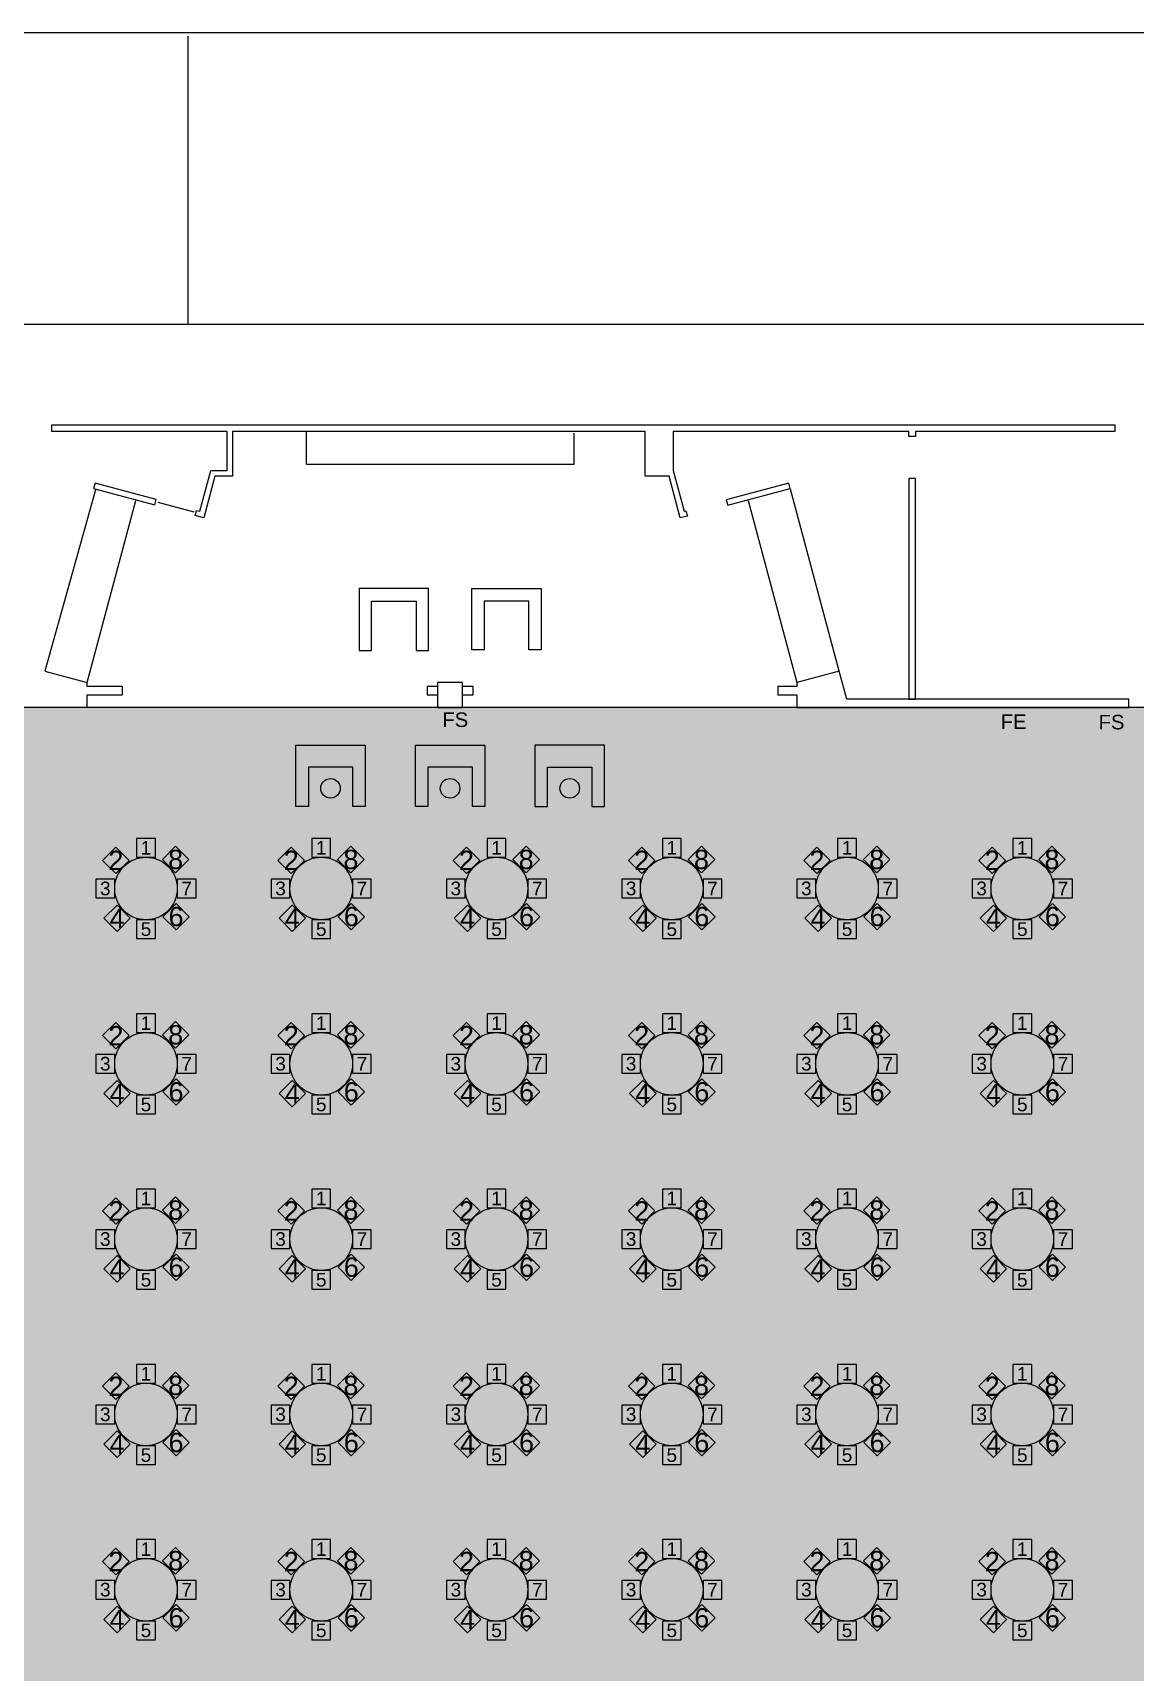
# Model space of a CAD drawing. Header units: feet. Extents: x 280 to 544, y 563 to 815.
# Drawn here: x 343.4 to 431.5, y 683.8 to 814.8 of the extents above; entities that cross this region are included whole.
import ezdxf
from ezdxf.enums import TextEntityAlignment as Align

# ---------------------------------------------------------------- set-up
doc = ezdxf.new("R2010")
doc.units = ezdxf.units.FT
doc.header["$MEASUREMENT"] = 0
for name, color, linetype in [('[labels]', 7, 'Continuous'), ('Background', 7, 'Continuous'), ('Border', 7, 'Continuous'), ('Building', 7, 'Continuous'), ('Layer 1', 7, 'Continuous')]:
    doc.layers.add(name, color=color, linetype=linetype)
doc.styles.add('Arial', font='Arial.ttf')

msp = doc.modelspace()

# ---------------------------------------------------------------- hatches: boundary and pattern name
at = {"layer": 'Background', "lineweight": 0, "true_color": 0xe6e6e6, "transparency": 33554687}
h = msp.add_hatch(color=254, dxfattribs=at)
h.dxf.hatch_style = 1
h.paths.add_polyline_path([(491.79, 760.88), (310.54, 760.88), (310.54, 592.71), (491.79, 592.71)])
at = {"layer": 'Layer 1', "lineweight": 0, "true_color": 0xd5a6bd, "transparency": 33554687}
h = msp.add_hatch(color=9, dxfattribs=at)
edge = h.paths.add_edge_path(flags=0)
edge.add_ellipse((352.46, 746.42), major_axis=(2.5, 0), ratio=1, start_angle=0.0057, end_angle=360, ccw=False)
edge.add_line((354.96, 746.42), (354.96, 746.42))
h = msp.add_hatch(color=9, dxfattribs=at)
edge = h.paths.add_edge_path(flags=0)
edge.add_ellipse((366.46, 746.42), major_axis=(2.5, 0), ratio=1, start_angle=0.0057, end_angle=360, ccw=False)
edge.add_line((368.96, 746.42), (368.96, 746.42))
h = msp.add_hatch(color=9, dxfattribs=at)
edge = h.paths.add_edge_path(flags=0)
edge.add_ellipse((380.46, 746.42), major_axis=(2.5, 0), ratio=1, start_angle=0.0057, end_angle=360, ccw=False)
edge.add_line((382.96, 746.42), (382.96, 746.42))
h = msp.add_hatch(color=9, dxfattribs=at)
edge = h.paths.add_edge_path(flags=0)
edge.add_ellipse((394.46, 746.42), major_axis=(2.5, 0), ratio=1, start_angle=0.0057, end_angle=360, ccw=False)
edge.add_line((396.96, 746.42), (396.96, 746.42))
h = msp.add_hatch(color=9, dxfattribs=at)
edge = h.paths.add_edge_path(flags=0)
edge.add_ellipse((408.46, 746.42), major_axis=(2.5, 0), ratio=1, start_angle=0.0057, end_angle=360, ccw=False)
edge.add_line((410.96, 746.42), (410.96, 746.42))
h = msp.add_hatch(color=9, dxfattribs=at)
edge = h.paths.add_edge_path(flags=0)
edge.add_ellipse((422.46, 746.42), major_axis=(2.5, 0), ratio=1, start_angle=0.0057, end_angle=360, ccw=False)
edge.add_line((424.96, 746.42), (424.96, 746.42))
h = msp.add_hatch(color=9, dxfattribs=at)
edge = h.paths.add_edge_path(flags=0)
edge.add_ellipse((352.46, 732.42), major_axis=(2.5, 0), ratio=1, start_angle=0.0057, end_angle=360, ccw=False)
edge.add_line((354.96, 732.42), (354.96, 732.42))
h = msp.add_hatch(color=9, dxfattribs=at)
edge = h.paths.add_edge_path(flags=0)
edge.add_ellipse((366.46, 732.42), major_axis=(2.5, 0), ratio=1, start_angle=0.0057, end_angle=360, ccw=False)
edge.add_line((368.96, 732.42), (368.96, 732.42))
h = msp.add_hatch(color=9, dxfattribs=at)
edge = h.paths.add_edge_path(flags=0)
edge.add_ellipse((380.46, 732.42), major_axis=(2.5, 0), ratio=1, start_angle=0.0057, end_angle=360, ccw=False)
edge.add_line((382.96, 732.42), (382.96, 732.42))
h = msp.add_hatch(color=9, dxfattribs=at)
edge = h.paths.add_edge_path(flags=0)
edge.add_ellipse((394.46, 732.42), major_axis=(2.5, 0), ratio=1, start_angle=0.0057, end_angle=360, ccw=False)
edge.add_line((396.96, 732.42), (396.96, 732.42))
h = msp.add_hatch(color=9, dxfattribs=at)
edge = h.paths.add_edge_path(flags=0)
edge.add_ellipse((408.46, 732.42), major_axis=(2.5, 0), ratio=1, start_angle=0.0057, end_angle=360, ccw=False)
edge.add_line((410.96, 732.42), (410.96, 732.42))
h = msp.add_hatch(color=9, dxfattribs=at)
edge = h.paths.add_edge_path(flags=0)
edge.add_ellipse((422.46, 732.42), major_axis=(2.5, 0), ratio=1, start_angle=0.0057, end_angle=360, ccw=False)
edge.add_line((424.96, 732.42), (424.96, 732.42))
h = msp.add_hatch(color=9, dxfattribs=at)
edge = h.paths.add_edge_path(flags=0)
edge.add_ellipse((352.46, 718.42), major_axis=(2.5, 0), ratio=1, start_angle=0.0057, end_angle=360, ccw=False)
edge.add_line((354.96, 718.42), (354.96, 718.42))
h = msp.add_hatch(color=9, dxfattribs=at)
edge = h.paths.add_edge_path(flags=0)
edge.add_ellipse((366.46, 718.42), major_axis=(2.5, 0), ratio=1, start_angle=0.0057, end_angle=360, ccw=False)
edge.add_line((368.96, 718.42), (368.96, 718.42))
h = msp.add_hatch(color=9, dxfattribs=at)
edge = h.paths.add_edge_path(flags=0)
edge.add_ellipse((380.46, 718.42), major_axis=(2.5, 0), ratio=1, start_angle=0.0057, end_angle=360, ccw=False)
edge.add_line((382.96, 718.42), (382.96, 718.42))
h = msp.add_hatch(color=9, dxfattribs=at)
edge = h.paths.add_edge_path(flags=0)
edge.add_ellipse((394.46, 718.42), major_axis=(2.5, 0), ratio=1, start_angle=0.0057, end_angle=360, ccw=False)
edge.add_line((396.96, 718.42), (396.96, 718.42))
h = msp.add_hatch(color=9, dxfattribs=at)
edge = h.paths.add_edge_path(flags=0)
edge.add_ellipse((408.46, 718.42), major_axis=(2.5, 0), ratio=1, start_angle=0.0057, end_angle=360, ccw=False)
edge.add_line((410.96, 718.42), (410.96, 718.42))
h = msp.add_hatch(color=9, dxfattribs=at)
edge = h.paths.add_edge_path(flags=0)
edge.add_ellipse((422.46, 718.42), major_axis=(2.5, 0), ratio=1, start_angle=0.0057, end_angle=360, ccw=False)
edge.add_line((424.96, 718.42), (424.96, 718.42))
h = msp.add_hatch(color=9, dxfattribs=at)
edge = h.paths.add_edge_path(flags=0)
edge.add_ellipse((352.46, 704.42), major_axis=(2.5, 0), ratio=1, start_angle=0.0057, end_angle=360, ccw=False)
edge.add_line((354.96, 704.42), (354.96, 704.42))
h = msp.add_hatch(color=9, dxfattribs=at)
edge = h.paths.add_edge_path(flags=0)
edge.add_ellipse((366.46, 704.42), major_axis=(2.5, 0), ratio=1, start_angle=0.0057, end_angle=360, ccw=False)
edge.add_line((368.96, 704.42), (368.96, 704.42))
h = msp.add_hatch(color=9, dxfattribs=at)
edge = h.paths.add_edge_path(flags=0)
edge.add_ellipse((380.46, 704.42), major_axis=(2.5, 0), ratio=1, start_angle=0.0057, end_angle=360, ccw=False)
edge.add_line((382.96, 704.42), (382.96, 704.42))
h = msp.add_hatch(color=9, dxfattribs=at)
edge = h.paths.add_edge_path(flags=0)
edge.add_ellipse((394.46, 704.42), major_axis=(2.5, 0), ratio=1, start_angle=0.0057, end_angle=360, ccw=False)
edge.add_line((396.96, 704.42), (396.96, 704.42))
h = msp.add_hatch(color=9, dxfattribs=at)
edge = h.paths.add_edge_path(flags=0)
edge.add_ellipse((408.46, 704.42), major_axis=(2.5, 0), ratio=1, start_angle=0.0057, end_angle=360, ccw=False)
edge.add_line((410.96, 704.42), (410.96, 704.42))
h = msp.add_hatch(color=9, dxfattribs=at)
edge = h.paths.add_edge_path(flags=0)
edge.add_ellipse((422.46, 704.42), major_axis=(2.5, 0), ratio=1, start_angle=0.0057, end_angle=360, ccw=False)
edge.add_line((424.96, 704.42), (424.96, 704.42))
h = msp.add_hatch(color=9, dxfattribs=at)
edge = h.paths.add_edge_path(flags=0)
edge.add_ellipse((352.46, 690.42), major_axis=(2.5, 0), ratio=1, start_angle=0.0057, end_angle=360, ccw=False)
edge.add_line((354.96, 690.42), (354.96, 690.42))
h = msp.add_hatch(color=9, dxfattribs=at)
edge = h.paths.add_edge_path(flags=0)
edge.add_ellipse((366.46, 690.42), major_axis=(2.5, 0), ratio=1, start_angle=0.0057, end_angle=360, ccw=False)
edge.add_line((368.96, 690.42), (368.96, 690.42))
h = msp.add_hatch(color=9, dxfattribs=at)
edge = h.paths.add_edge_path(flags=0)
edge.add_ellipse((380.46, 690.42), major_axis=(2.5, 0), ratio=1, start_angle=0.0057, end_angle=360, ccw=False)
edge.add_line((382.96, 690.42), (382.96, 690.42))
h = msp.add_hatch(color=9, dxfattribs=at)
edge = h.paths.add_edge_path(flags=0)
edge.add_ellipse((394.46, 690.42), major_axis=(2.5, 0), ratio=1, start_angle=0.0057, end_angle=360, ccw=False)
edge.add_line((396.96, 690.42), (396.96, 690.42))
h = msp.add_hatch(color=9, dxfattribs=at)
edge = h.paths.add_edge_path(flags=0)
edge.add_ellipse((408.46, 690.42), major_axis=(2.5, 0), ratio=1, start_angle=0.0057, end_angle=360, ccw=False)
edge.add_line((410.96, 690.42), (410.96, 690.42))
h = msp.add_hatch(color=9, dxfattribs=at)
edge = h.paths.add_edge_path(flags=0)
edge.add_ellipse((422.46, 690.42), major_axis=(2.5, 0), ratio=1, start_angle=0.0057, end_angle=360, ccw=False)
edge.add_line((424.96, 690.42), (424.96, 690.42))

# ---------------------------------------------------------------- linework, layer by layer
at = {"layer": 'Background', "color": 254, "lineweight": 0, "true_color": 0xe6e6e6, "transparency": 33554687}
msp.add_lwpolyline([(491.79, 760.88), (310.54, 760.88), (310.54, 592.71), (491.79, 592.71)], close=True, dxfattribs=at)
at = {"layer": 'Background', "color": 254, "lineweight": 25, "true_color": 0xe6e6e6}
msp.add_lwpolyline([(491.79, 760.88), (310.54, 760.88), (310.54, 592.71), (491.79, 592.71)], close=True, dxfattribs=at)
at = {"layer": 'Border', "color": 18, "lineweight": 25, "true_color": 0x000000}
msp.add_lwpolyline([(279.85, 562.76), (543.85, 562.76), (543.85, 814.76), (279.85, 814.76)], close=True, dxfattribs=at)
for points in [[(355.82, 791.48), (355.82, 814.48)], [(279.88, 791.49), (542.88, 791.49)]]:
    msp.add_lwpolyline(points, dxfattribs=at)
at = {"layer": 'Building', "color": 18, "lineweight": 25, "true_color": 0x000000}
for points in [[(356.5, 776.62), (356.76, 776.55), (357.63, 779.79), (358.94, 779.79), (358.94, 782.92), (344.93, 782.92), (344.93, 783.46), (429.85, 783.46), (429.85, 782.92), (413.94, 782.92), (413.94, 782.51), (413.4, 782.51), (413.4, 782.92), (394.58, 782.92), (394.58, 779.79), (395.45, 776.55), (395.59, 776.59), (395.71, 776.16)], [(395.71, 776.16), (395.14, 776.01), (394.24, 779.35), (392.34, 779.35), (392.34, 782.92), (359.37, 782.92), (359.37, 779.35), (357.97, 779.35), (357.07, 776.01), (356.38, 776.2), (356.5, 776.62)], [(365.27, 780.3), (365.27, 782.92)], [(386.63, 782.79), (386.63, 780.29), (365.27, 780.29)], [(348.42, 778.26), (344.38, 763.79), (347.75, 762.88)], [(402.92, 761.88), (404.46, 761.88), (404.46, 760.88), (430.96, 760.88), (430.96, 761.55), (408.44, 761.55), (407.84, 763.79), (403.95, 778.31)], [(347.75, 760.88), (347.75, 761.88), (350.59, 761.88), (350.59, 762.55), (347.75, 762.55), (347.75, 762.88), (351.64, 777.4)], [(353.4, 777.28), (356.29, 776.5)], [(400.57, 777.4), (404.46, 762.88), (404.46, 762.55), (402.92, 762.55), (402.92, 761.88)], [(374.03, 769.38), (374.03, 765.43), (375.03, 765.43), (375.03, 770.38), (369.48, 770.38), (369.48, 765.43), (370.48, 765.43), (370.48, 769.38), (374.04, 769.38)], [(379.48, 769.38), (379.48, 765.48), (378.48, 765.48), (378.48, 770.38), (384.03, 770.38), (384.03, 765.48), (383.03, 765.48), (383.03, 769.38), (379.47, 769.38)], [(407.84, 763.79), (404.46, 762.88)], [(375.75, 762.55), (374.92, 762.55), (374.92, 761.88), (375.75, 761.88)], [(377.75, 761.88), (378.59, 761.88), (378.59, 762.55), (377.75, 762.55)]]:
    msp.add_lwpolyline(points, dxfattribs=at)
for points in [[(413.4, 779.17), (413.4, 761.55), (413.94, 761.55), (413.94, 779.17)], [(348.39, 778.79), (348.28, 778.37), (353.16, 777.06), (353.28, 777.48)], [(403.82, 778.79), (398.81, 777.45), (398.93, 777.03), (403.93, 778.37)], [(375.75, 762.88), (375.75, 760.88), (377.75, 760.88), (377.75, 762.88)], [(365.43, 752.98), (364.43, 752.98), (364.43, 757.88), (369.98, 757.88), (369.98, 752.98), (368.98, 752.98), (368.98, 756.12), (365.43, 756.12)], [(373.98, 757.88), (379.53, 757.88), (379.53, 752.98), (378.53, 752.98), (378.53, 756.12), (374.98, 756.12), (374.98, 752.98), (373.98, 752.98)], [(388.08, 756.12), (388.08, 752.98), (389.08, 752.98), (389.08, 757.88), (383.53, 757.88), (383.53, 752.98), (384.53, 752.98), (384.53, 756.12)]]:
    msp.add_lwpolyline(points, close=True, dxfattribs=at)
for centre in [(367.2, 754.42), (376.75, 754.42), (386.31, 754.42)]:
    msp.add_circle(centre, 0.781, dxfattribs=at)
at = {"layer": 'Layer 1', "color": 18, "lineweight": 25, "true_color": 0x000000}
for points in [[(353.21, 750.42), (351.71, 750.42), (351.71, 748.92), (353.21, 748.92)], [(367.21, 750.42), (365.71, 750.42), (365.71, 748.92), (367.21, 748.92)], [(381.21, 750.42), (379.71, 750.42), (379.71, 748.92), (381.21, 748.92)], [(395.21, 750.42), (393.71, 750.42), (393.71, 748.92), (395.21, 748.92)], [(409.21, 750.42), (407.71, 750.42), (407.71, 748.92), (409.21, 748.92)], [(423.21, 750.42), (421.71, 750.42), (421.71, 748.92), (423.21, 748.92)], [(351.12, 748.67), (350.06, 749.73), (349, 748.67), (350.06, 747.61)], [(354.83, 749.79), (353.77, 748.73), (354.83, 747.67), (355.89, 748.73)], [(365.12, 748.67), (364.06, 749.73), (363, 748.67), (364.06, 747.61)], [(368.83, 749.79), (367.77, 748.73), (368.83, 747.67), (369.89, 748.73)], [(379.12, 748.67), (378.06, 749.73), (377, 748.67), (378.06, 747.61)], [(382.83, 749.79), (381.77, 748.73), (382.83, 747.67), (383.89, 748.73)], [(393.12, 748.67), (392.06, 749.73), (391, 748.67), (392.06, 747.61)], [(396.83, 749.79), (395.77, 748.73), (396.83, 747.67), (397.89, 748.73)], [(407.12, 748.67), (406.06, 749.73), (405, 748.67), (406.06, 747.61)], [(410.83, 749.79), (409.77, 748.73), (410.83, 747.67), (411.89, 748.73)], [(421.12, 748.67), (420.06, 749.73), (419, 748.67), (420.06, 747.61)], [(424.83, 749.79), (423.77, 748.73), (424.83, 747.67), (425.89, 748.73)], [(349.96, 747.17), (348.46, 747.17), (348.46, 745.67), (349.96, 745.67)], [(356.46, 747.17), (354.96, 747.17), (354.96, 745.67), (356.46, 745.67)], [(363.96, 747.17), (362.46, 747.17), (362.46, 745.67), (363.96, 745.67)], [(370.46, 747.17), (368.96, 747.17), (368.96, 745.67), (370.46, 745.67)], [(377.96, 747.17), (376.46, 747.17), (376.46, 745.67), (377.96, 745.67)], [(384.46, 747.17), (382.96, 747.17), (382.96, 745.67), (384.46, 745.67)], [(391.96, 747.17), (390.46, 747.17), (390.46, 745.67), (391.96, 745.67)], [(398.46, 747.17), (396.96, 747.17), (396.96, 745.67), (398.46, 745.67)], [(405.96, 747.17), (404.46, 747.17), (404.46, 745.67), (405.96, 745.67)], [(412.46, 747.17), (410.96, 747.17), (410.96, 745.67), (412.46, 745.67)], [(419.96, 747.17), (418.46, 747.17), (418.46, 745.67), (419.96, 745.67)], [(426.46, 747.17), (424.96, 747.17), (424.96, 745.67), (426.46, 745.67)], [(350.15, 745.1), (349.09, 744.04), (350.15, 742.98), (351.21, 744.04)], [(355.92, 744.17), (354.86, 745.23), (353.8, 744.17), (354.86, 743.11)], [(364.15, 745.1), (363.09, 744.04), (364.15, 742.98), (365.21, 744.04)], [(369.92, 744.17), (368.86, 745.23), (367.8, 744.17), (368.86, 743.11)], [(378.15, 745.1), (377.09, 744.04), (378.15, 742.98), (379.21, 744.04)], [(383.92, 744.17), (382.86, 745.23), (381.8, 744.17), (382.86, 743.11)], [(392.15, 745.1), (391.09, 744.04), (392.15, 742.98), (393.21, 744.04)], [(397.92, 744.17), (396.86, 745.23), (395.8, 744.17), (396.86, 743.11)], [(406.15, 745.1), (405.09, 744.04), (406.15, 742.98), (407.21, 744.04)], [(411.92, 744.17), (410.86, 745.23), (409.8, 744.17), (410.86, 743.11)], [(420.15, 745.1), (419.09, 744.04), (420.15, 742.98), (421.21, 744.04)], [(425.92, 744.17), (424.86, 745.23), (423.8, 744.17), (424.86, 743.11)], [(353.21, 743.92), (351.71, 743.92), (351.71, 742.42), (353.21, 742.42)], [(367.21, 743.92), (365.71, 743.92), (365.71, 742.42), (367.21, 742.42)], [(381.21, 743.92), (379.71, 743.92), (379.71, 742.42), (381.21, 742.42)], [(395.21, 743.92), (393.71, 743.92), (393.71, 742.42), (395.21, 742.42)], [(409.21, 743.92), (407.71, 743.92), (407.71, 742.42), (409.21, 742.42)], [(423.21, 743.92), (421.71, 743.92), (421.71, 742.42), (423.21, 742.42)], [(353.21, 736.42), (351.71, 736.42), (351.71, 734.92), (353.21, 734.92)], [(367.21, 736.42), (365.71, 736.42), (365.71, 734.92), (367.21, 734.92)], [(381.21, 736.42), (379.71, 736.42), (379.71, 734.92), (381.21, 734.92)], [(395.21, 736.42), (393.71, 736.42), (393.71, 734.92), (395.21, 734.92)], [(409.21, 736.42), (407.71, 736.42), (407.71, 734.92), (409.21, 734.92)], [(423.21, 736.42), (421.71, 736.42), (421.71, 734.92), (423.21, 734.92)], [(351.12, 734.67), (350.06, 735.73), (349, 734.67), (350.06, 733.61)], [(354.83, 735.79), (353.77, 734.73), (354.83, 733.67), (355.89, 734.73)], [(365.12, 734.67), (364.06, 735.73), (363, 734.67), (364.06, 733.61)], [(368.83, 735.79), (367.77, 734.73), (368.83, 733.67), (369.89, 734.73)], [(379.12, 734.67), (378.06, 735.73), (377, 734.67), (378.06, 733.61)], [(382.83, 735.79), (381.77, 734.73), (382.83, 733.67), (383.89, 734.73)], [(393.12, 734.67), (392.06, 735.73), (391, 734.67), (392.06, 733.61)], [(396.83, 735.79), (395.77, 734.73), (396.83, 733.67), (397.89, 734.73)], [(407.12, 734.67), (406.06, 735.73), (405, 734.67), (406.06, 733.61)], [(410.83, 735.79), (409.77, 734.73), (410.83, 733.67), (411.89, 734.73)], [(421.12, 734.67), (420.06, 735.73), (419, 734.67), (420.06, 733.61)], [(424.83, 735.79), (423.77, 734.73), (424.83, 733.67), (425.89, 734.73)], [(349.96, 733.17), (348.46, 733.17), (348.46, 731.67), (349.96, 731.67)], [(356.46, 733.17), (354.96, 733.17), (354.96, 731.67), (356.46, 731.67)], [(363.96, 733.17), (362.46, 733.17), (362.46, 731.67), (363.96, 731.67)], [(370.46, 733.17), (368.96, 733.17), (368.96, 731.67), (370.46, 731.67)], [(377.96, 733.17), (376.46, 733.17), (376.46, 731.67), (377.96, 731.67)], [(384.46, 733.17), (382.96, 733.17), (382.96, 731.67), (384.46, 731.67)], [(391.96, 733.17), (390.46, 733.17), (390.46, 731.67), (391.96, 731.67)], [(398.46, 733.17), (396.96, 733.17), (396.96, 731.67), (398.46, 731.67)], [(405.96, 733.17), (404.46, 733.17), (404.46, 731.67), (405.96, 731.67)], [(412.46, 733.17), (410.96, 733.17), (410.96, 731.67), (412.46, 731.67)], [(419.96, 733.17), (418.46, 733.17), (418.46, 731.67), (419.96, 731.67)], [(426.46, 733.17), (424.96, 733.17), (424.96, 731.67), (426.46, 731.67)], [(350.15, 731.1), (349.09, 730.04), (350.15, 728.98), (351.21, 730.04)], [(355.92, 730.17), (354.86, 731.23), (353.8, 730.17), (354.86, 729.11)], [(364.15, 731.1), (363.09, 730.04), (364.15, 728.98), (365.21, 730.04)], [(369.92, 730.17), (368.86, 731.23), (367.8, 730.17), (368.86, 729.11)], [(378.15, 731.1), (377.09, 730.04), (378.15, 728.98), (379.21, 730.04)], [(383.92, 730.17), (382.86, 731.23), (381.8, 730.17), (382.86, 729.11)], [(392.15, 731.1), (391.09, 730.04), (392.15, 728.98), (393.21, 730.04)], [(397.92, 730.17), (396.86, 731.23), (395.8, 730.17), (396.86, 729.11)], [(406.15, 731.1), (405.09, 730.04), (406.15, 728.98), (407.21, 730.04)], [(411.92, 730.17), (410.86, 731.23), (409.8, 730.17), (410.86, 729.11)], [(420.15, 731.1), (419.09, 730.04), (420.15, 728.98), (421.21, 730.04)], [(425.92, 730.17), (424.86, 731.23), (423.8, 730.17), (424.86, 729.11)], [(353.21, 729.92), (351.71, 729.92), (351.71, 728.42), (353.21, 728.42)], [(367.21, 729.92), (365.71, 729.92), (365.71, 728.42), (367.21, 728.42)], [(381.21, 729.92), (379.71, 729.92), (379.71, 728.42), (381.21, 728.42)], [(395.21, 729.92), (393.71, 729.92), (393.71, 728.42), (395.21, 728.42)], [(409.21, 729.92), (407.71, 729.92), (407.71, 728.42), (409.21, 728.42)], [(423.21, 729.92), (421.71, 729.92), (421.71, 728.42), (423.21, 728.42)], [(351.12, 720.67), (350.06, 721.73), (349, 720.67), (350.06, 719.61)], [(353.21, 722.42), (351.71, 722.42), (351.71, 720.92), (353.21, 720.92)], [(354.83, 721.79), (353.77, 720.73), (354.83, 719.67), (355.89, 720.73)], [(365.12, 720.67), (364.06, 721.73), (363, 720.67), (364.06, 719.61)], [(367.21, 722.42), (365.71, 722.42), (365.71, 720.92), (367.21, 720.92)], [(368.83, 721.79), (367.77, 720.73), (368.83, 719.67), (369.89, 720.73)], [(379.12, 720.67), (378.06, 721.73), (377, 720.67), (378.06, 719.61)], [(381.21, 722.42), (379.71, 722.42), (379.71, 720.92), (381.21, 720.92)], [(382.83, 721.79), (381.77, 720.73), (382.83, 719.67), (383.89, 720.73)], [(393.12, 720.67), (392.06, 721.73), (391, 720.67), (392.06, 719.61)], [(395.21, 722.42), (393.71, 722.42), (393.71, 720.92), (395.21, 720.92)], [(396.83, 721.79), (395.77, 720.73), (396.83, 719.67), (397.89, 720.73)], [(407.12, 720.67), (406.06, 721.73), (405, 720.67), (406.06, 719.61)], [(409.21, 722.42), (407.71, 722.42), (407.71, 720.92), (409.21, 720.92)], [(410.83, 721.79), (409.77, 720.73), (410.83, 719.67), (411.89, 720.73)], [(421.12, 720.67), (420.06, 721.73), (419, 720.67), (420.06, 719.61)], [(423.21, 722.42), (421.71, 722.42), (421.71, 720.92), (423.21, 720.92)], [(424.83, 721.79), (423.77, 720.73), (424.83, 719.67), (425.89, 720.73)], [(349.96, 719.17), (348.46, 719.17), (348.46, 717.67), (349.96, 717.67)], [(356.46, 719.17), (354.96, 719.17), (354.96, 717.67), (356.46, 717.67)], [(363.96, 719.17), (362.46, 719.17), (362.46, 717.67), (363.96, 717.67)], [(370.46, 719.17), (368.96, 719.17), (368.96, 717.67), (370.46, 717.67)], [(377.96, 719.17), (376.46, 719.17), (376.46, 717.67), (377.96, 717.67)], [(384.46, 719.17), (382.96, 719.17), (382.96, 717.67), (384.46, 717.67)], [(391.96, 719.17), (390.46, 719.17), (390.46, 717.67), (391.96, 717.67)], [(398.46, 719.17), (396.96, 719.17), (396.96, 717.67), (398.46, 717.67)], [(405.96, 719.17), (404.46, 719.17), (404.46, 717.67), (405.96, 717.67)], [(412.46, 719.17), (410.96, 719.17), (410.96, 717.67), (412.46, 717.67)], [(419.96, 719.17), (418.46, 719.17), (418.46, 717.67), (419.96, 717.67)], [(426.46, 719.17), (424.96, 719.17), (424.96, 717.67), (426.46, 717.67)], [(350.15, 717.1), (349.09, 716.04), (350.15, 714.98), (351.21, 716.04)], [(355.92, 716.17), (354.86, 717.23), (353.8, 716.17), (354.86, 715.11)], [(364.15, 717.1), (363.09, 716.04), (364.15, 714.98), (365.21, 716.04)], [(369.92, 716.17), (368.86, 717.23), (367.8, 716.17), (368.86, 715.11)], [(378.15, 717.1), (377.09, 716.04), (378.15, 714.98), (379.21, 716.04)], [(383.92, 716.17), (382.86, 717.23), (381.8, 716.17), (382.86, 715.11)], [(392.15, 717.1), (391.09, 716.04), (392.15, 714.98), (393.21, 716.04)], [(397.92, 716.17), (396.86, 717.23), (395.8, 716.17), (396.86, 715.11)], [(406.15, 717.1), (405.09, 716.04), (406.15, 714.98), (407.21, 716.04)], [(411.92, 716.17), (410.86, 717.23), (409.8, 716.17), (410.86, 715.11)], [(420.15, 717.1), (419.09, 716.04), (420.15, 714.98), (421.21, 716.04)], [(425.92, 716.17), (424.86, 717.23), (423.8, 716.17), (424.86, 715.11)], [(353.21, 715.92), (351.71, 715.92), (351.71, 714.42), (353.21, 714.42)], [(367.21, 715.92), (365.71, 715.92), (365.71, 714.42), (367.21, 714.42)], [(381.21, 715.92), (379.71, 715.92), (379.71, 714.42), (381.21, 714.42)], [(395.21, 715.92), (393.71, 715.92), (393.71, 714.42), (395.21, 714.42)], [(409.21, 715.92), (407.71, 715.92), (407.71, 714.42), (409.21, 714.42)], [(423.21, 715.92), (421.71, 715.92), (421.71, 714.42), (423.21, 714.42)], [(353.21, 708.42), (351.71, 708.42), (351.71, 706.92), (353.21, 706.92)], [(367.21, 708.42), (365.71, 708.42), (365.71, 706.92), (367.21, 706.92)], [(381.21, 708.42), (379.71, 708.42), (379.71, 706.92), (381.21, 706.92)], [(395.21, 708.42), (393.71, 708.42), (393.71, 706.92), (395.21, 706.92)], [(409.21, 708.42), (407.71, 708.42), (407.71, 706.92), (409.21, 706.92)], [(423.21, 708.42), (421.71, 708.42), (421.71, 706.92), (423.21, 706.92)], [(351.12, 706.67), (350.06, 707.73), (349, 706.67), (350.06, 705.61)], [(354.83, 707.79), (353.77, 706.73), (354.83, 705.67), (355.89, 706.73)], [(365.12, 706.67), (364.06, 707.73), (363, 706.67), (364.06, 705.61)], [(368.83, 707.79), (367.77, 706.73), (368.83, 705.67), (369.89, 706.73)], [(379.12, 706.67), (378.06, 707.73), (377, 706.67), (378.06, 705.61)], [(382.83, 707.79), (381.77, 706.73), (382.83, 705.67), (383.89, 706.73)], [(393.12, 706.67), (392.06, 707.73), (391, 706.67), (392.06, 705.61)], [(396.83, 707.79), (395.77, 706.73), (396.83, 705.67), (397.89, 706.73)], [(407.12, 706.67), (406.06, 707.73), (405, 706.67), (406.06, 705.61)], [(410.83, 707.79), (409.77, 706.73), (410.83, 705.67), (411.89, 706.73)], [(421.12, 706.67), (420.06, 707.73), (419, 706.67), (420.06, 705.61)], [(424.83, 707.79), (423.77, 706.73), (424.83, 705.67), (425.89, 706.73)], [(349.96, 705.17), (348.46, 705.17), (348.46, 703.67), (349.96, 703.67)], [(356.46, 705.17), (354.96, 705.17), (354.96, 703.67), (356.46, 703.67)], [(363.96, 705.17), (362.46, 705.17), (362.46, 703.67), (363.96, 703.67)], [(370.46, 705.17), (368.96, 705.17), (368.96, 703.67), (370.46, 703.67)], [(377.96, 705.17), (376.46, 705.17), (376.46, 703.67), (377.96, 703.67)], [(384.46, 705.17), (382.96, 705.17), (382.96, 703.67), (384.46, 703.67)], [(391.96, 705.17), (390.46, 705.17), (390.46, 703.67), (391.96, 703.67)], [(398.46, 705.17), (396.96, 705.17), (396.96, 703.67), (398.46, 703.67)], [(405.96, 705.17), (404.46, 705.17), (404.46, 703.67), (405.96, 703.67)], [(412.46, 705.17), (410.96, 705.17), (410.96, 703.67), (412.46, 703.67)], [(419.96, 705.17), (418.46, 705.17), (418.46, 703.67), (419.96, 703.67)], [(426.46, 705.17), (424.96, 705.17), (424.96, 703.67), (426.46, 703.67)], [(350.15, 703.1), (349.09, 702.04), (350.15, 700.98), (351.21, 702.04)], [(355.92, 702.17), (354.86, 703.23), (353.8, 702.17), (354.86, 701.11)], [(364.15, 703.1), (363.09, 702.04), (364.15, 700.98), (365.21, 702.04)], [(369.92, 702.17), (368.86, 703.23), (367.8, 702.17), (368.86, 701.11)], [(378.15, 703.1), (377.09, 702.04), (378.15, 700.98), (379.21, 702.04)], [(383.92, 702.17), (382.86, 703.23), (381.8, 702.17), (382.86, 701.11)], [(392.15, 703.1), (391.09, 702.04), (392.15, 700.98), (393.21, 702.04)], [(397.92, 702.17), (396.86, 703.23), (395.8, 702.17), (396.86, 701.11)], [(406.15, 703.1), (405.09, 702.04), (406.15, 700.98), (407.21, 702.04)], [(411.92, 702.17), (410.86, 703.23), (409.8, 702.17), (410.86, 701.11)], [(420.15, 703.1), (419.09, 702.04), (420.15, 700.98), (421.21, 702.04)], [(425.92, 702.17), (424.86, 703.23), (423.8, 702.17), (424.86, 701.11)], [(353.21, 701.92), (351.71, 701.92), (351.71, 700.42), (353.21, 700.42)], [(367.21, 701.92), (365.71, 701.92), (365.71, 700.42), (367.21, 700.42)], [(381.21, 701.92), (379.71, 701.92), (379.71, 700.42), (381.21, 700.42)], [(395.21, 701.92), (393.71, 701.92), (393.71, 700.42), (395.21, 700.42)], [(409.21, 701.92), (407.71, 701.92), (407.71, 700.42), (409.21, 700.42)], [(423.21, 701.92), (421.71, 701.92), (421.71, 700.42), (423.21, 700.42)], [(353.21, 694.42), (351.71, 694.42), (351.71, 692.92), (353.21, 692.92)], [(367.21, 694.42), (365.71, 694.42), (365.71, 692.92), (367.21, 692.92)], [(381.21, 694.42), (379.71, 694.42), (379.71, 692.92), (381.21, 692.92)], [(395.21, 694.42), (393.71, 694.42), (393.71, 692.92), (395.21, 692.92)], [(409.21, 694.42), (407.71, 694.42), (407.71, 692.92), (409.21, 692.92)], [(423.21, 694.42), (421.71, 694.42), (421.71, 692.92), (423.21, 692.92)], [(351.12, 692.67), (350.06, 693.73), (349, 692.67), (350.06, 691.61)], [(354.83, 693.79), (353.77, 692.73), (354.83, 691.67), (355.89, 692.73)], [(365.12, 692.67), (364.06, 693.73), (363, 692.67), (364.06, 691.61)], [(368.83, 693.79), (367.77, 692.73), (368.83, 691.67), (369.89, 692.73)], [(379.12, 692.67), (378.06, 693.73), (377, 692.67), (378.06, 691.61)], [(382.83, 693.79), (381.77, 692.73), (382.83, 691.67), (383.89, 692.73)], [(393.12, 692.67), (392.06, 693.73), (391, 692.67), (392.06, 691.61)], [(396.83, 693.79), (395.77, 692.73), (396.83, 691.67), (397.89, 692.73)], [(407.12, 692.67), (406.06, 693.73), (405, 692.67), (406.06, 691.61)], [(410.83, 693.79), (409.77, 692.73), (410.83, 691.67), (411.89, 692.73)], [(421.12, 692.67), (420.06, 693.73), (419, 692.67), (420.06, 691.61)], [(424.83, 693.79), (423.77, 692.73), (424.83, 691.67), (425.89, 692.73)], [(349.96, 691.17), (348.46, 691.17), (348.46, 689.67), (349.96, 689.67)], [(356.46, 691.17), (354.96, 691.17), (354.96, 689.67), (356.46, 689.67)], [(363.96, 691.17), (362.46, 691.17), (362.46, 689.67), (363.96, 689.67)], [(370.46, 691.17), (368.96, 691.17), (368.96, 689.67), (370.46, 689.67)], [(377.96, 691.17), (376.46, 691.17), (376.46, 689.67), (377.96, 689.67)], [(384.46, 691.17), (382.96, 691.17), (382.96, 689.67), (384.46, 689.67)], [(391.96, 691.17), (390.46, 691.17), (390.46, 689.67), (391.96, 689.67)], [(398.46, 691.17), (396.96, 691.17), (396.96, 689.67), (398.46, 689.67)], [(405.96, 691.17), (404.46, 691.17), (404.46, 689.67), (405.96, 689.67)], [(412.46, 691.17), (410.96, 691.17), (410.96, 689.67), (412.46, 689.67)], [(419.96, 691.17), (418.46, 691.17), (418.46, 689.67), (419.96, 689.67)], [(426.46, 691.17), (424.96, 691.17), (424.96, 689.67), (426.46, 689.67)], [(350.15, 689.1), (349.09, 688.04), (350.15, 686.98), (351.21, 688.04)], [(355.92, 688.17), (354.86, 689.23), (353.8, 688.17), (354.86, 687.11)], [(364.15, 689.1), (363.09, 688.04), (364.15, 686.98), (365.21, 688.04)], [(369.92, 688.17), (368.86, 689.23), (367.8, 688.17), (368.86, 687.11)], [(378.15, 689.1), (377.09, 688.04), (378.15, 686.98), (379.21, 688.04)], [(383.92, 688.17), (382.86, 689.23), (381.8, 688.17), (382.86, 687.11)], [(392.15, 689.1), (391.09, 688.04), (392.15, 686.98), (393.21, 688.04)], [(397.92, 688.17), (396.86, 689.23), (395.8, 688.17), (396.86, 687.11)], [(406.15, 689.1), (405.09, 688.04), (406.15, 686.98), (407.21, 688.04)], [(411.92, 688.17), (410.86, 689.23), (409.8, 688.17), (410.86, 687.11)], [(420.15, 689.1), (419.09, 688.04), (420.15, 686.98), (421.21, 688.04)], [(425.92, 688.17), (424.86, 689.23), (423.8, 688.17), (424.86, 687.11)], [(353.21, 687.92), (351.71, 687.92), (351.71, 686.42), (353.21, 686.42)], [(367.21, 687.92), (365.71, 687.92), (365.71, 686.42), (367.21, 686.42)], [(381.21, 687.92), (379.71, 687.92), (379.71, 686.42), (381.21, 686.42)], [(395.21, 687.92), (393.71, 687.92), (393.71, 686.42), (395.21, 686.42)], [(409.21, 687.92), (407.71, 687.92), (407.71, 686.42), (409.21, 686.42)], [(423.21, 687.92), (421.71, 687.92), (421.71, 686.42), (423.21, 686.42)]]:
    msp.add_lwpolyline(points, close=True, dxfattribs=at)
for centre in [(352.46, 746.42), (366.46, 746.42), (380.46, 746.42), (394.46, 746.42), (408.46, 746.42), (422.46, 746.42), (352.46, 732.42), (366.46, 732.42), (380.46, 732.42), (394.46, 732.42), (408.46, 732.42), (422.46, 732.42), (352.46, 718.42), (366.46, 718.42), (380.46, 718.42), (394.46, 718.42), (408.46, 718.42), (422.46, 718.42), (352.46, 704.42), (366.46, 704.42), (380.46, 704.42), (394.46, 704.42), (408.46, 704.42), (422.46, 704.42), (352.46, 690.42), (366.46, 690.42), (380.46, 690.42), (394.46, 690.42), (408.46, 690.42), (422.46, 690.42)]:
    msp.add_ellipse(centre, major_axis=(2.5, 0), ratio=1, dxfattribs=at)

# ---------------------------------------------------------------- texts
at = {"layer": '[labels]', "color": 18, "true_color": 0x000000, "attachment_point": 5, "line_spacing_factor": 0.85, "style": 'Arial'}
for s, insert, char_height, width in [('1', (352.46, 749.67), 1.09, 1.5), ('1', (366.46, 749.67), 1.09, 1.5), ('1', (380.46, 749.67), 1.09, 1.5), ('1', (394.46, 749.67), 1.09, 1.5), ('1', (408.46, 749.67), 1.09, 1.5), ('1', (422.46, 749.67), 1.09, 1.5), ('2', (350.06, 748.67), 1.54, 2.1213), ('8', (354.83, 748.73), 1.54, 2.1213), ('2', (364.06, 748.67), 1.54, 2.1213), ('8', (368.83, 748.73), 1.54, 2.1213), ('2', (378.06, 748.67), 1.54, 2.1213), ('8', (382.83, 748.73), 1.54, 2.1213), ('2', (392.06, 748.67), 1.54, 2.1213), ('8', (396.83, 748.73), 1.54, 2.1213), ('2', (406.06, 748.67), 1.54, 2.1213), ('8', (410.83, 748.73), 1.54, 2.1213), ('2', (420.06, 748.67), 1.54, 2.1213), ('8', (424.83, 748.73), 1.54, 2.1213), ('3', (349.21, 746.42), 1.09, 1.5), ('7', (355.71, 746.42), 1.09, 1.5), ('3', (363.21, 746.42), 1.09, 1.5), ('7', (369.71, 746.42), 1.09, 1.5), ('3', (377.21, 746.42), 1.09, 1.5), ('7', (383.71, 746.42), 1.09, 1.5), ('3', (391.21, 746.42), 1.09, 1.5), ('7', (397.71, 746.42), 1.09, 1.5), ('3', (405.21, 746.42), 1.09, 1.5), ('7', (411.71, 746.42), 1.09, 1.5), ('3', (419.21, 746.42), 1.09, 1.5), ('7', (425.71, 746.42), 1.09, 1.5), ('6', (354.86, 744.17), 1.54, 2.1213), ('6', (368.86, 744.17), 1.54, 2.1213), ('6', (382.86, 744.17), 1.54, 2.1213), ('6', (396.86, 744.17), 1.54, 2.1213), ('6', (410.86, 744.17), 1.54, 2.1213), ('6', (424.86, 744.17), 1.54, 2.1213), ('4', (350.15, 744.04), 1.54, 2.1213), ('5', (352.46, 743.17), 1.09, 1.5), ('4', (364.15, 744.04), 1.54, 2.1213), ('5', (366.46, 743.17), 1.09, 1.5), ('4', (378.15, 744.04), 1.54, 2.1213), ('5', (380.46, 743.17), 1.09, 1.5), ('4', (392.15, 744.04), 1.54, 2.1213), ('5', (394.46, 743.17), 1.09, 1.5), ('4', (406.15, 744.04), 1.54, 2.1213), ('5', (408.46, 743.17), 1.09, 1.5), ('4', (420.15, 744.04), 1.54, 2.1213), ('5', (422.46, 743.17), 1.09, 1.5), ('1', (352.46, 735.67), 1.09, 1.5), ('1', (366.46, 735.67), 1.09, 1.5), ('1', (380.46, 735.67), 1.09, 1.5), ('1', (394.46, 735.67), 1.09, 1.5), ('1', (408.46, 735.67), 1.09, 1.5), ('1', (422.46, 735.67), 1.09, 1.5), ('2', (350.06, 734.67), 1.54, 2.1213), ('8', (354.83, 734.73), 1.54, 2.1213), ('2', (364.06, 734.67), 1.54, 2.1213), ('8', (368.83, 734.73), 1.54, 2.1213), ('2', (378.06, 734.67), 1.54, 2.1213), ('8', (382.83, 734.73), 1.54, 2.1213), ('2', (392.06, 734.67), 1.54, 2.1213), ('8', (396.83, 734.73), 1.54, 2.1213), ('2', (406.06, 734.67), 1.54, 2.1213), ('8', (410.83, 734.73), 1.54, 2.1213), ('2', (420.06, 734.67), 1.54, 2.1213), ('8', (424.83, 734.73), 1.54, 2.1213), ('3', (349.21, 732.42), 1.09, 1.5), ('7', (355.71, 732.42), 1.09, 1.5), ('3', (363.21, 732.42), 1.09, 1.5), ('7', (369.71, 732.42), 1.09, 1.5), ('3', (377.21, 732.42), 1.09, 1.5), ('7', (383.71, 732.42), 1.09, 1.5), ('3', (391.21, 732.42), 1.09, 1.5), ('7', (397.71, 732.42), 1.09, 1.5), ('3', (405.21, 732.42), 1.09, 1.5), ('7', (411.71, 732.42), 1.09, 1.5), ('3', (419.21, 732.42), 1.09, 1.5), ('7', (425.71, 732.42), 1.09, 1.5), ('4', (350.15, 730.04), 1.54, 2.1213), ('6', (354.86, 730.17), 1.54, 2.1213), ('4', (364.15, 730.04), 1.54, 2.1213), ('6', (368.86, 730.17), 1.54, 2.1213), ('4', (378.15, 730.04), 1.54, 2.1213), ('6', (382.86, 730.17), 1.54, 2.1213), ('4', (392.15, 730.04), 1.54, 2.1213), ('6', (396.86, 730.17), 1.54, 2.1213), ('4', (406.15, 730.04), 1.54, 2.1213), ('6', (410.86, 730.17), 1.54, 2.1213), ('4', (420.15, 730.04), 1.54, 2.1213), ('6', (424.86, 730.17), 1.54, 2.1213), ('5', (352.46, 729.17), 1.09, 1.5), ('5', (366.46, 729.17), 1.09, 1.5), ('5', (380.46, 729.17), 1.09, 1.5), ('5', (394.46, 729.17), 1.09, 1.5), ('5', (408.46, 729.17), 1.09, 1.5), ('5', (422.46, 729.17), 1.09, 1.5), ('2', (350.06, 720.67), 1.54, 2.1213), ('1', (352.46, 721.67), 1.09, 1.5), ('8', (354.83, 720.73), 1.54, 2.1213), ('2', (364.06, 720.67), 1.54, 2.1213), ('1', (366.46, 721.67), 1.09, 1.5), ('8', (368.83, 720.73), 1.54, 2.1213), ('2', (378.06, 720.67), 1.54, 2.1213), ('1', (380.46, 721.67), 1.09, 1.5), ('8', (382.83, 720.73), 1.54, 2.1213), ('2', (392.06, 720.67), 1.54, 2.1213), ('1', (394.46, 721.67), 1.09, 1.5), ('8', (396.83, 720.73), 1.54, 2.1213), ('2', (406.06, 720.67), 1.54, 2.1213), ('1', (408.46, 721.67), 1.09, 1.5), ('8', (410.83, 720.73), 1.54, 2.1213), ('2', (420.06, 720.67), 1.54, 2.1213), ('1', (422.46, 721.67), 1.09, 1.5), ('8', (424.83, 720.73), 1.54, 2.1213), ('3', (349.21, 718.42), 1.09, 1.5), ('7', (355.71, 718.42), 1.09, 1.5), ('3', (363.21, 718.42), 1.09, 1.5), ('7', (369.71, 718.42), 1.09, 1.5), ('3', (377.21, 718.42), 1.09, 1.5), ('7', (383.71, 718.42), 1.09, 1.5), ('3', (391.21, 718.42), 1.09, 1.5), ('7', (397.71, 718.42), 1.09, 1.5), ('3', (405.21, 718.42), 1.09, 1.5), ('7', (411.71, 718.42), 1.09, 1.5), ('3', (419.21, 718.42), 1.09, 1.5), ('7', (425.71, 718.42), 1.09, 1.5), ('4', (350.15, 716.04), 1.54, 2.1213), ('6', (354.86, 716.17), 1.54, 2.1213), ('4', (364.15, 716.04), 1.54, 2.1213), ('6', (368.86, 716.17), 1.54, 2.1213), ('4', (378.15, 716.04), 1.54, 2.1213), ('6', (382.86, 716.17), 1.54, 2.1213), ('4', (392.15, 716.04), 1.54, 2.1213), ('6', (396.86, 716.17), 1.54, 2.1213), ('4', (406.15, 716.04), 1.54, 2.1213), ('6', (410.86, 716.17), 1.54, 2.1213), ('4', (420.15, 716.04), 1.54, 2.1213), ('6', (424.86, 716.17), 1.54, 2.1213), ('5', (352.46, 715.17), 1.09, 1.5), ('5', (366.46, 715.17), 1.09, 1.5), ('5', (380.46, 715.17), 1.09, 1.5), ('5', (394.46, 715.17), 1.09, 1.5), ('5', (408.46, 715.17), 1.09, 1.5), ('5', (422.46, 715.17), 1.09, 1.5), ('2', (350.06, 706.67), 1.54, 2.1213), ('1', (352.46, 707.67), 1.09, 1.5), ('8', (354.83, 706.73), 1.54, 2.1213), ('2', (364.06, 706.67), 1.54, 2.1213), ('1', (366.46, 707.67), 1.09, 1.5), ('8', (368.83, 706.73), 1.54, 2.1213), ('2', (378.06, 706.67), 1.54, 2.1213), ('1', (380.46, 707.67), 1.09, 1.5), ('8', (382.83, 706.73), 1.54, 2.1213), ('2', (392.06, 706.67), 1.54, 2.1213), ('1', (394.46, 707.67), 1.09, 1.5), ('8', (396.83, 706.73), 1.54, 2.1213), ('2', (406.06, 706.67), 1.54, 2.1213), ('1', (408.46, 707.67), 1.09, 1.5), ('8', (410.83, 706.73), 1.54, 2.1213), ('2', (420.06, 706.67), 1.54, 2.1213), ('1', (422.46, 707.67), 1.09, 1.5), ('8', (424.83, 706.73), 1.54, 2.1213), ('3', (349.21, 704.42), 1.09, 1.5), ('7', (355.71, 704.42), 1.09, 1.5), ('3', (363.21, 704.42), 1.09, 1.5), ('7', (369.71, 704.42), 1.09, 1.5), ('3', (377.21, 704.42), 1.09, 1.5), ('7', (383.71, 704.42), 1.09, 1.5), ('3', (391.21, 704.42), 1.09, 1.5), ('7', (397.71, 704.42), 1.09, 1.5), ('3', (405.21, 704.42), 1.09, 1.5), ('7', (411.71, 704.42), 1.09, 1.5), ('3', (419.21, 704.42), 1.09, 1.5), ('7', (425.71, 704.42), 1.09, 1.5), ('4', (350.15, 702.04), 1.54, 2.1213), ('6', (354.86, 702.17), 1.54, 2.1213), ('4', (364.15, 702.04), 1.54, 2.1213), ('6', (368.86, 702.17), 1.54, 2.1213), ('4', (378.15, 702.04), 1.54, 2.1213), ('6', (382.86, 702.17), 1.54, 2.1213), ('4', (392.15, 702.04), 1.54, 2.1213), ('6', (396.86, 702.17), 1.54, 2.1213), ('4', (406.15, 702.04), 1.54, 2.1213), ('6', (410.86, 702.17), 1.54, 2.1213), ('4', (420.15, 702.04), 1.54, 2.1213), ('6', (424.86, 702.17), 1.54, 2.1213), ('5', (352.46, 701.17), 1.09, 1.5), ('5', (366.46, 701.17), 1.09, 1.5), ('5', (380.46, 701.17), 1.09, 1.5), ('5', (394.46, 701.17), 1.09, 1.5), ('5', (408.46, 701.17), 1.09, 1.5), ('5', (422.46, 701.17), 1.09, 1.5), ('1', (352.46, 693.67), 1.09, 1.5), ('1', (366.46, 693.67), 1.09, 1.5), ('1', (380.46, 693.67), 1.09, 1.5), ('1', (394.46, 693.67), 1.09, 1.5), ('1', (408.46, 693.67), 1.09, 1.5), ('1', (422.46, 693.67), 1.09, 1.5), ('2', (350.06, 692.67), 1.54, 2.1213), ('8', (354.83, 692.73), 1.54, 2.1213), ('2', (364.06, 692.67), 1.54, 2.1213), ('8', (368.83, 692.73), 1.54, 2.1213), ('2', (378.06, 692.67), 1.54, 2.1213), ('8', (382.83, 692.73), 1.54, 2.1213), ('2', (392.06, 692.67), 1.54, 2.1213), ('8', (396.83, 692.73), 1.54, 2.1213), ('2', (406.06, 692.67), 1.54, 2.1213), ('8', (410.83, 692.73), 1.54, 2.1213), ('2', (420.06, 692.67), 1.54, 2.1213), ('8', (424.83, 692.73), 1.54, 2.1213), ('3', (349.21, 690.42), 1.09, 1.5), ('7', (355.71, 690.42), 1.09, 1.5), ('3', (363.21, 690.42), 1.09, 1.5), ('7', (369.71, 690.42), 1.09, 1.5), ('3', (377.21, 690.42), 1.09, 1.5), ('7', (383.71, 690.42), 1.09, 1.5), ('3', (391.21, 690.42), 1.09, 1.5), ('7', (397.71, 690.42), 1.09, 1.5), ('3', (405.21, 690.42), 1.09, 1.5), ('7', (411.71, 690.42), 1.09, 1.5), ('3', (419.21, 690.42), 1.09, 1.5), ('7', (425.71, 690.42), 1.09, 1.5), ('4', (350.15, 688.04), 1.54, 2.1213), ('6', (354.86, 688.17), 1.54, 2.1213), ('4', (364.15, 688.04), 1.54, 2.1213), ('6', (368.86, 688.17), 1.54, 2.1213), ('4', (378.15, 688.04), 1.54, 2.1213), ('6', (382.86, 688.17), 1.54, 2.1213), ('4', (392.15, 688.04), 1.54, 2.1213), ('6', (396.86, 688.17), 1.54, 2.1213), ('4', (406.15, 688.04), 1.54, 2.1213), ('6', (410.86, 688.17), 1.54, 2.1213), ('4', (420.15, 688.04), 1.54, 2.1213), ('6', (424.86, 688.17), 1.54, 2.1213), ('5', (352.46, 687.17), 1.09, 1.5), ('5', (366.46, 687.17), 1.09, 1.5), ('5', (380.46, 687.17), 1.09, 1.5), ('5', (394.46, 687.17), 1.09, 1.5), ('5', (408.46, 687.17), 1.09, 1.5), ('5', (422.46, 687.17), 1.09, 1.5)]:
    msp.add_mtext(s, dxfattribs=dict(at, insert=insert, char_height=char_height, width=width))
at = {"layer": 'Building', "color": 18, "true_color": 0x000000, "style": 'Arial'}
for s, p in [('FS', (376.13, 760.48)), ('FE', (420.73, 760.32)), ('FS', (428.55, 760.29))]:
    msp.add_text(s, height=1.16, dxfattribs=at).set_placement(p, align=Align.TOP_LEFT)

doc.saveas('drawing.dxf')
